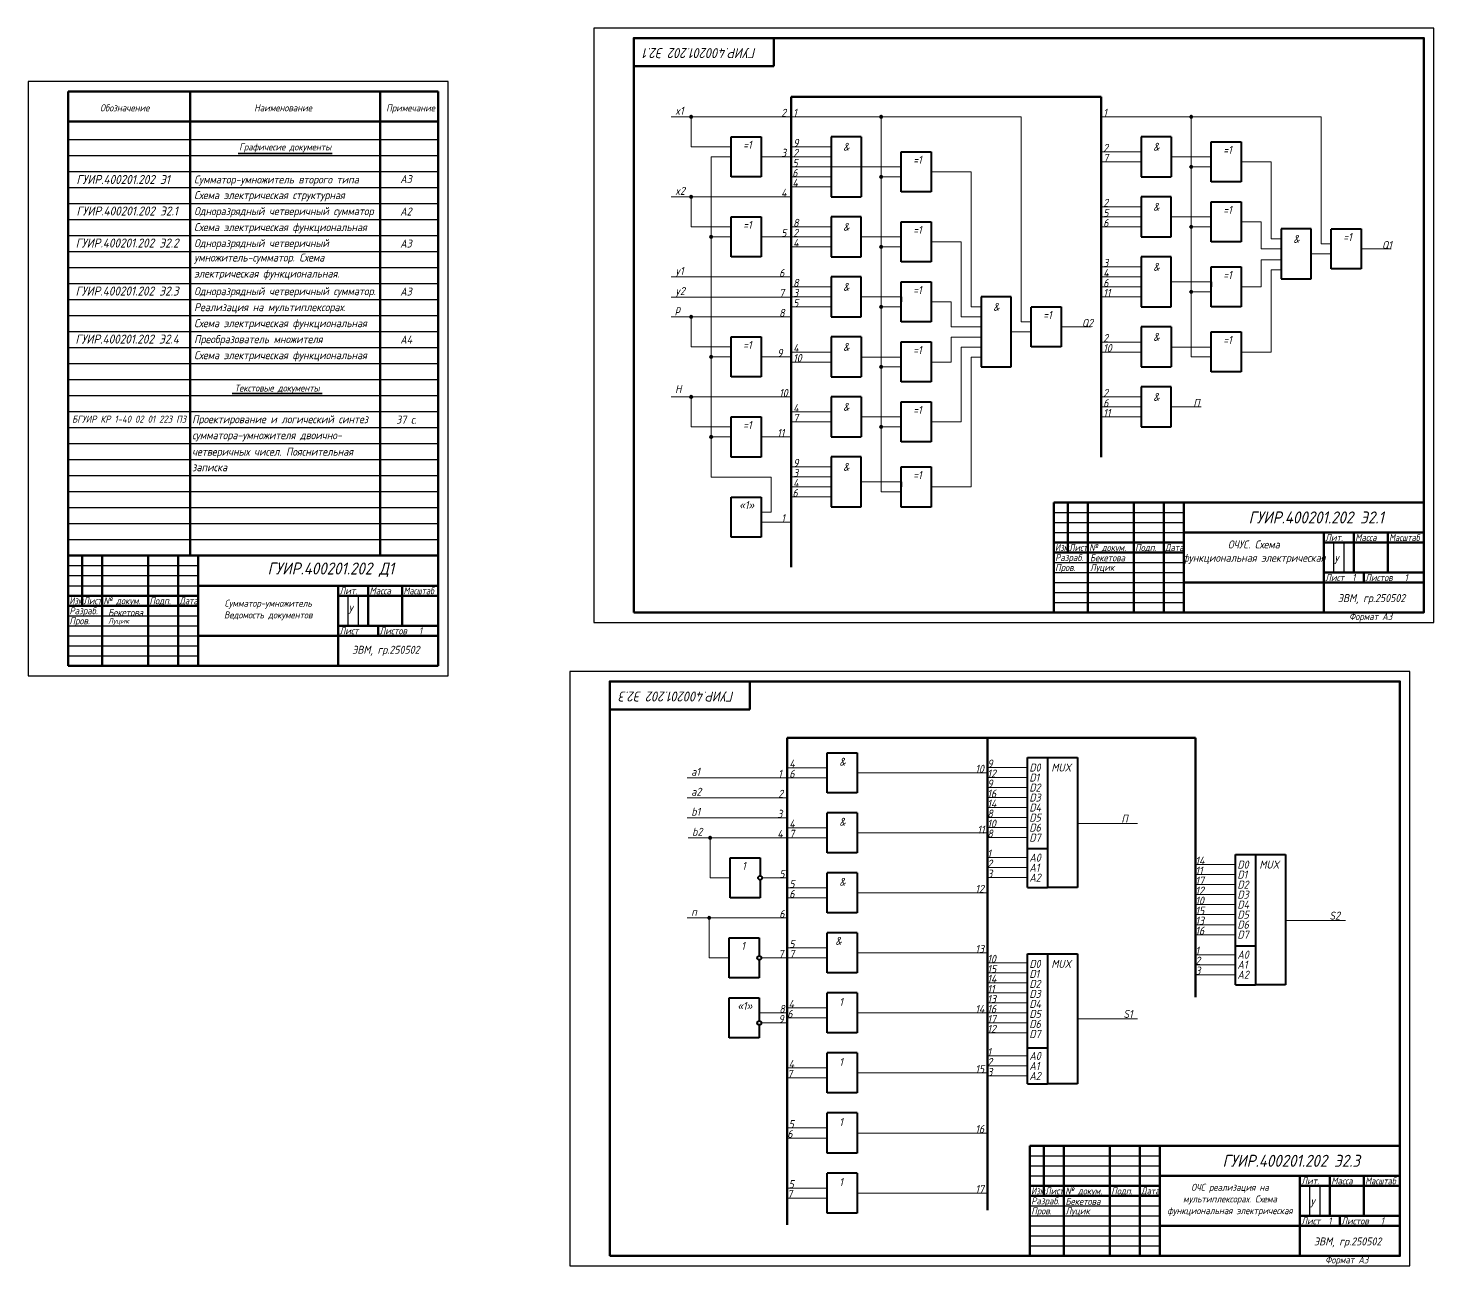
# Model space of a CAD drawing. Header units: millimetres. Extents: x 1080 to 2443, y 196 to 932.
# Drawn here: x 1080 to 1783, y 196 to 815 of the extents above; entities that cross this region are included whole.
import ezdxf

# ---------------------------------------------------------------- set-up
doc = ezdxf.new("R2010")
doc.units = ezdxf.units.MM
doc.header["$LTSCALE"] = 0.5
doc.layers.get('0').update_dxf_attribs({"lineweight": 60})
doc.layers.get('Defpoints').update_dxf_attribs({"color": 5})
doc.layers.add('4-текст', color=7, linetype='Continuous', true_color=0x00ad00)
doc.layers.add('провода', color=122, linetype='Continuous', lineweight=15)
doc.layers.add('фигуры', color=7, linetype='Continuous', lineweight=40)
doc.styles.get("Standard").update_dxf_attribs({"font": 'isocpeui.ttf', "width": 0.9})

msp = doc.modelspace()

# ---------------------------------------------------------------- linework, layer by layer
for p, q in [((1382.71, 809.64), (1382.71, 795.64)), ((1452.71, 795.64), (1452.71, 809.64)), ((1382.71, 795.64), (1452.71, 795.64)), ((1100, 783), (1285, 783)), ((1100, 783), (1100, 496.04)), ((1161, 768), (1161, 783)), ((1285, 783), (1284.96, 496.04)), ((1100, 768), (1285, 767.97)), ((1161, 768), (1161, 551.04)), ((1256.01, 767.98), (1256, 551.04)), ((1727.71, 562.64), (1727.71, 557.64)), ((1100, 496.04), (1284.96, 496.04)), ((1285, 496.04), (1100, 496.04)), ((1370.77, 488.16), (1370.77, 474.16)), ((1440.77, 474.16), (1440.77, 488.16)), ((1370.77, 474.16), (1440.77, 474.16)), ((1715.77, 241.16), (1715.77, 236.16))]:
    msp.add_line(p, q)
at = {"lineweight": 60}
for p, q in [((1256, 768), (1256, 783)), ((1777.71, 577.64), (1592.71, 577.64)), ((1592.71, 522.64), (1592.71, 577.64)), ((1599.71, 577.64), (1599.71, 552.64)), ((1609.71, 522.64), (1609.71, 577.64)), ((1632.71, 577.64), (1632.71, 522.64)), ((1647.71, 522.64), (1647.71, 577.64)), ((1657.71, 577.64), (1657.71, 522.64)), ((1657.71, 562.64), (1777.71, 562.64)), ((1727.71, 522.64), (1727.71, 562.64)), ((1742.71, 562.64), (1742.71, 542.64)), ((1759.71, 542.64), (1759.71, 562.64)), ((1592.71, 557.64), (1657.71, 557.64)), ((1727.71, 557.64), (1777.71, 557.64)), ((1592.71, 552.64), (1657.71, 552.64)), ((1727.71, 542.64), (1777.71, 542.64)), ((1747.71, 537.64), (1747.71, 542.64)), ((1657.71, 537.64), (1777.71, 537.64)), ((1765.77, 256.16), (1580.77, 256.16)), ((1580.77, 201.16), (1580.77, 256.16)), ((1587.77, 256.16), (1587.77, 231.16)), ((1597.77, 201.16), (1597.77, 256.16)), ((1620.77, 256.16), (1620.77, 201.16)), ((1635.77, 201.16), (1635.77, 256.16)), ((1645.77, 256.16), (1645.77, 201.16)), ((1645.77, 241.16), (1765.77, 241.16)), ((1715.77, 201.16), (1715.77, 241.16)), ((1730.77, 241.16), (1730.77, 221.16)), ((1747.77, 221.16), (1747.77, 241.16)), ((1580.77, 236.16), (1645.77, 236.16)), ((1715.77, 236.16), (1765.77, 236.16)), ((1580.77, 231.16), (1645.77, 231.16)), ((1715.77, 221.16), (1765.77, 221.16)), ((1735.77, 216.16), (1735.77, 221.16)), ((1645.77, 216.16), (1765.77, 216.16))]:
    msp.add_line(p, q, dxfattribs=at)
at = {"lineweight": 50}
for p, q in [((1616.43, 780.33), (1616.43, 600.33)), ((1459.5, 460.05), (1459.5, 216.69)), ((1459.5, 460.05), (1559.5, 460.05)), ((1559.5, 460.05), (1559.5, 224.05)), ((1559.5, 460.05), (1663.5, 460.05)), ((1663.5, 460.05), (1663.5, 330.49))]:
    msp.add_line(p, q, dxfattribs=at)
at = {"color": 7, "linetype": 'Continuous', "lineweight": -3}
for p, q in [((1100, 758.96), (1285, 758.96)), ((1100, 751), (1285, 751)), ((1100, 743), (1285, 743)), ((1100, 735), (1285, 735)), ((1100, 727), (1285, 727)), ((1100, 719.04), (1285, 719.04)), ((1100, 711.04), (1285, 711.04)), ((1100, 703.04), (1285, 703.04)), ((1100, 695.04), (1285, 695.04)), ((1100, 687.04), (1285, 687.04)), ((1100, 679.04), (1285, 679.04)), ((1100, 671.04), (1285, 671.04)), ((1100, 663.04), (1285, 663.04)), ((1100, 655.04), (1285, 655.04)), ((1100, 647.04), (1285, 647.04)), ((1100, 639.04), (1285, 639.04)), ((1100, 631.04), (1285, 631.04)), ((1100, 623.04), (1285, 623.04)), ((1100, 615.04), (1285, 615.04)), ((1100, 607.04), (1285, 607.04)), ((1100, 599.04), (1285, 599.04)), ((1100, 591.04), (1285, 591.04)), ((1100, 583.04), (1285, 583.04)), ((1100, 575.04), (1285, 575.04)), ((1100, 567.04), (1285, 567.04)), ((1100, 559.04), (1285, 559.04)), ((1100, 551.04), (1285, 551.04)), ((1100, 546.04), (1165, 546.04)), ((1100, 541.04), (1165, 541.04)), ((1100, 536.04), (1165, 536.04)), ((1240, 516.04), (1240, 531.04)), ((1245, 531.04), (1245, 516.04)), ((1100, 521.04), (1165, 521.04)), ((1100, 516.04), (1165, 516.04)), ((1100, 511.04), (1165, 511.04)), ((1100, 506.04), (1165, 506.04)), ((1100, 501.04), (1165, 501.04))]:
    msp.add_line(p, q, dxfattribs=at)
at = {"lineweight": 35}
for p, q in [((1185, 752), (1232, 752)), ((1182, 632), (1227, 632))]:
    msp.add_line(p, q, dxfattribs=at)
at = {"lineweight": -3}
for p, q in [((1592.71, 572.64), (1657.71, 572.64)), ((1592.71, 567.64), (1657.71, 567.64)), ((1592.71, 562.64), (1657.71, 562.64)), ((1732.71, 542.64), (1732.71, 557.64)), ((1737.71, 557.64), (1737.71, 542.64)), ((1592.71, 547.64), (1657.71, 547.64)), ((1592.71, 542.64), (1657.71, 542.64)), ((1592.71, 537.64), (1657.71, 537.64)), ((1592.71, 532.64), (1657.71, 532.64)), ((1592.71, 527.64), (1657.71, 527.64)), ((1580.77, 251.16), (1645.77, 251.16)), ((1580.77, 246.16), (1645.77, 246.16)), ((1580.77, 241.16), (1645.77, 241.16)), ((1720.77, 221.16), (1720.77, 236.16)), ((1725.77, 236.16), (1725.77, 221.16)), ((1580.77, 226.16), (1645.77, 226.16)), ((1580.77, 221.16), (1645.77, 221.16)), ((1580.77, 216.16), (1645.77, 216.16)), ((1580.77, 211.16), (1645.77, 211.16)), ((1580.77, 206.16), (1645.77, 206.16))]:
    msp.add_line(p, q, dxfattribs=at)
at = {"color": 7, "linetype": 'Continuous', "lineweight": 60}
for p, q in [((1285, 551.04), (1100, 551.04)), ((1107, 551.04), (1107, 526.04)), ((1117, 496.04), (1117, 551.04)), ((1140, 551.04), (1140, 496.04)), ((1155, 496.04), (1155, 551.04)), ((1165, 551.04), (1165, 496.04)), ((1165, 536.04), (1285, 536.04)), ((1235, 496.04), (1235, 536.04)), ((1250, 536.04), (1250, 516.04)), ((1267, 516.04), (1267, 536.04)), ((1100, 531.04), (1165, 531.04)), ((1235, 531.04), (1285, 531.04)), ((1100, 526.04), (1165, 526.04)), ((1235, 516.04), (1285, 516.04)), ((1255, 511.04), (1255, 516.04)), ((1165, 511.04), (1285, 511.04))]:
    msp.add_line(p, q, dxfattribs=at)
at = {"color": 7, "linetype": 'Continuous'}
msp.add_line((1235, 536.04), (1235, 531.04), dxfattribs=at)
at = {"lineweight": 60}
for points in [[(1382.71, 522.64), (1777.71, 522.64), (1777.71, 809.64), (1382.71, 809.64)], [(1370.77, 201.16), (1765.77, 201.16), (1765.77, 488.16), (1370.77, 488.16)]]:
    msp.add_lwpolyline(points, close=True, dxfattribs=at)
for centre in [(1411.43, 770.33), (1506.43, 770.33), (1661.43, 770.33), (1661.43, 745.28), (1506.43, 740.28), (1411.43, 730.33), (1421.43, 710.33), (1661.43, 715.33), (1506.43, 705.33), (1661.43, 682.83), (1506.43, 675.33), (1411.43, 670.33), (1421.43, 650.33), (1506.43, 645.33), (1411.43, 630.33), (1506.43, 615.38), (1421.43, 610.33), (1420.93, 410.05), (1420.5, 370.05)]:
    msp.add_circle(centre, 0.5)
at = {"layer": 'Defpoints'}
for points in [[(1362.71, 517.64), (1782.71, 517.64), (1782.71, 814.64), (1362.71, 814.64)], [(1080, 491), (1290, 491), (1290, 788), (1080, 788)], [(1350.77, 196.16), (1770.77, 196.16), (1770.77, 493.16), (1350.77, 493.16)]]:
    msp.add_lwpolyline(points, close=True, dxfattribs=at)
at = {"layer": 'провода', "lineweight": 15}
for p, q in [((1461.43, 770.33), (1401.43, 770.33)), ((1411.43, 770.33), (1411.43, 755.33)), ((1411.43, 755.33), (1431.43, 755.33)), ((1446.43, 750.33), (1461.43, 750.33)), ((1686.43, 747.78), (1701.43, 747.78)), ((1531.43, 742.78), (1551.43, 742.78)), ((1461.43, 730.33), (1401.43, 730.33)), ((1411.43, 730.33), (1411.43, 715.33)), ((1686.43, 717.78), (1696.43, 717.78)), ((1411.43, 715.33), (1431.43, 715.33)), ((1446.43, 710.33), (1461.43, 710.33)), ((1531.43, 707.78), (1546.43, 707.78)), ((1461.43, 690.33), (1401.43, 690.33)), ((1686.43, 685.33), (1696.43, 685.33)), ((1461.43, 680.28), (1401.43, 680.28)), ((1531.43, 677.83), (1541.43, 677.83)), ((1461.43, 670.33), (1401.43, 670.33)), ((1411.43, 670.33), (1411.43, 655.33)), ((1411.43, 655.33), (1431.43, 655.33)), ((1446.43, 650.33), (1461.43, 650.33)), ((1531.43, 647.78), (1541.39, 647.78)), ((1686.43, 652.78), (1701.39, 652.78)), ((1461.43, 630.33), (1401.43, 630.33)), ((1411.43, 630.33), (1411.43, 615.33)), ((1411.43, 615.33), (1431.43, 615.33)), ((1531.43, 617.83), (1546.39, 617.83)), ((1446.43, 610.33), (1461.43, 610.33)), ((1531.43, 585.38), (1551.43, 585.38)), ((1446.43, 567.78), (1461.43, 567.78)), ((1459.5, 440.05), (1409.5, 440.05)), ((1459.5, 430.05), (1409.5, 430.05)), ((1459.5, 420.05), (1409.5, 420.05)), ((1459.5, 410.05), (1409.93, 410.05)), ((1420.93, 410.05), (1420.93, 390.05)), ((1420.93, 390.05), (1430.93, 390.05)), ((1446.93, 390.05), (1459.5, 390.05)), ((1459.5, 370.05), (1409.5, 370.05)), ((1420.5, 370.05), (1420.5, 350.05)), ((1420.5, 350.05), (1430.5, 350.05)), ((1446.5, 350.05), (1459.06, 350.05)), ((1446.5, 317.55), (1459.5, 317.55))]:
    msp.add_line(p, q, dxfattribs=at)
at = {"layer": 'провода'}
for p, q in [((1461.43, 770.33), (1521.43, 770.33)), ((1506.43, 770.33), (1576.43, 770.33)), ((1506.43, 770.33), (1506.43, 582.88)), ((1576.43, 667.83), (1576.43, 770.33)), ((1616.43, 770.33), (1661.43, 770.33)), ((1661.43, 770.33), (1726.43, 770.33)), ((1661.43, 770.33), (1661.43, 650.33)), ((1726.43, 706.78), (1726.43, 770.33)), ((1461.43, 755.28), (1481.43, 755.28)), ((1616.43, 752.78), (1636.43, 752.78)), ((1421.43, 590.33), (1421.43, 750.33)), ((1421.43, 750.33), (1431.43, 750.33)), ((1461.43, 750.28), (1481.43, 750.28)), ((1481.43, 745.28), (1461.43, 745.28)), ((1481.43, 745.28), (1496.43, 745.28)), ((1496.43, 745.28), (1516.43, 745.28)), ((1616.43, 747.78), (1636.43, 747.78)), ((1651.43, 750.28), (1671.43, 750.28)), ((1671.43, 745.28), (1661.43, 745.28)), ((1701.43, 747.78), (1701.43, 709.28)), ((1481.43, 740.28), (1461.43, 740.28)), ((1516.43, 740.28), (1506.43, 740.28)), ((1551.43, 742.78), (1551.43, 675.33)), ((1481.43, 735.28), (1461.43, 735.28)), ((1616.43, 725.33), (1636.43, 725.33)), ((1616.43, 720.33), (1636.43, 720.33)), ((1651.43, 720.28), (1671.43, 720.28)), ((1696.43, 717.78), (1696.43, 704.28)), ((1421.43, 710.33), (1431.43, 710.33)), ((1461.43, 715.33), (1481.43, 715.33)), ((1461.43, 710.33), (1481.43, 710.33)), ((1496.43, 710.28), (1516.43, 710.28)), ((1616.43, 715.33), (1636.43, 715.33)), ((1671.43, 715.33), (1661.43, 715.33)), ((1461.43, 705.33), (1481.43, 705.33)), ((1516.43, 705.33), (1506.43, 705.33)), ((1546.43, 707.78), (1546.43, 670.33)), ((1696.43, 704.28), (1706.43, 704.28)), ((1701.43, 709.28), (1706.43, 709.28)), ((1731.43, 706.78), (1726.43, 706.78)), ((1746.43, 704.28), (1761.43, 704.28)), ((1696.43, 698.83), (1706.43, 698.83)), ((1696.43, 698.83), (1696.43, 685.33)), ((1731.43, 701.78), (1721.43, 701.78)), ((1616.43, 695.33), (1636.43, 695.33)), ((1616.43, 690.33), (1636.43, 690.33)), ((1701.39, 652.78), (1701.39, 693.83)), ((1701.39, 693.83), (1706.39, 693.83)), ((1461.43, 685.33), (1481.43, 685.33)), ((1616.43, 685.33), (1636.43, 685.33)), ((1651.43, 687.83), (1671.43, 687.83)), ((1671.43, 682.83), (1661.43, 682.83)), ((1461.43, 680.33), (1481.43, 680.33)), ((1461.43, 675.33), (1481.43, 675.33)), ((1496.43, 680.33), (1516.43, 680.33)), ((1516.43, 675.33), (1506.43, 675.33)), ((1541.43, 677.83), (1541.43, 665.33)), ((1551.43, 675.33), (1556.43, 675.33)), ((1616.43, 680.33), (1636.43, 680.33)), ((1546.43, 670.33), (1556.43, 670.33)), ((1581.43, 667.83), (1576.43, 667.83)), ((1541.43, 665.33), (1556.43, 665.33)), ((1581.43, 662.83), (1571.43, 662.83)), ((1596.43, 665.33), (1611.43, 665.33)), ((1541.39, 660.28), (1541.39, 647.78)), ((1541.39, 660.28), (1556.39, 660.28)), ((1546.39, 617.83), (1546.39, 655.28)), ((1546.39, 655.28), (1556.39, 655.28)), ((1616.43, 657.78), (1636.43, 657.78)), ((1651.43, 655.28), (1671.43, 655.28)), ((1421.43, 650.33), (1431.43, 650.33)), ((1461.43, 652.78), (1481.43, 652.78)), ((1461.43, 647.78), (1481.43, 647.78)), ((1496.43, 650.28), (1516.43, 650.28)), ((1551.43, 650.28), (1551.43, 585.38)), ((1551.43, 650.28), (1556.43, 650.28)), ((1616.43, 652.78), (1636.43, 652.78)), ((1671.43, 650.33), (1661.43, 650.33)), ((1516.43, 645.33), (1506.43, 645.33)), ((1616.43, 630.33), (1636.43, 630.33)), ((1461.43, 622.83), (1481.43, 622.83)), ((1496.43, 620.33), (1516.43, 620.33)), ((1616.43, 625.33), (1636.43, 625.33)), ((1616.43, 620.33), (1636.43, 620.33)), ((1651.43, 625.33), (1666.43, 625.33)), ((1461.43, 617.83), (1481.43, 617.83)), ((1516.43, 615.38), (1506.43, 615.38)), ((1421.43, 610.33), (1431.43, 610.33)), ((1451.43, 590.33), (1421.43, 590.33)), ((1451.43, 572.78), (1451.43, 590.33)), ((1461.43, 595.38), (1481.43, 595.38)), ((1461.43, 590.38), (1481.43, 590.38)), ((1461.43, 585.38), (1481.43, 585.38)), ((1496.43, 587.88), (1516.43, 587.88)), ((1481.43, 580.38), (1461.43, 580.38)), ((1516.43, 582.88), (1506.43, 582.88)), ((1446.43, 572.78), (1451.43, 572.78)), ((1459.5, 445.05), (1479.5, 445.05)), ((1579.5, 445.15), (1559.5, 445.15)), ((1459.5, 440.05), (1479.5, 440.05)), ((1494.5, 442.55), (1559.5, 442.55)), ((1579.5, 440.15), (1559.5, 440.15)), ((1579.5, 435.15), (1559.5, 435.15)), ((1579.5, 430.15), (1559.5, 430.15)), ((1579.5, 425.15), (1559.5, 425.15)), ((1459.5, 415.05), (1479.5, 415.05)), ((1579.5, 420.15), (1559.5, 420.15)), ((1579.5, 415.15), (1559.5, 415.15)), ((1604.5, 417.15), (1634.5, 417.15)), ((1459.5, 410.05), (1479.5, 410.05)), ((1494.5, 412.55), (1559.5, 412.55)), ((1559.5, 410.15), (1579.5, 410.15)), ((1579.5, 400.15), (1559.5, 400.15)), ((1579.5, 395.15), (1559.5, 395.15)), ((1683.5, 396.65), (1663.5, 396.65)), ((1579.5, 390.15), (1559.5, 390.15)), ((1683.5, 391.65), (1663.5, 391.65)), ((1683.5, 386.65), (1663.5, 386.65)), ((1459.5, 385.05), (1479.5, 385.05)), ((1459.5, 380.05), (1479.5, 380.05)), ((1494.5, 382.55), (1559.5, 382.55)), ((1683.5, 381.65), (1663.5, 381.65)), ((1683.5, 376.65), (1663.5, 376.65)), ((1683.5, 371.65), (1663.5, 371.65)), ((1683.5, 366.65), (1663.5, 366.65)), ((1708.5, 368.65), (1738.5, 368.65)), ((1663.5, 361.65), (1683.5, 361.65)), ((1459.5, 355.05), (1479.5, 355.05)), ((1494.5, 352.55), (1559.5, 352.55)), ((1683.5, 351.65), (1663.5, 351.65)), ((1459.5, 350.05), (1479.5, 350.05)), ((1579.5, 347.55), (1559.5, 347.55)), ((1683.5, 346.65), (1663.5, 346.65)), ((1579.5, 342.55), (1559.5, 342.55)), ((1579.5, 337.55), (1559.5, 337.55)), ((1683.5, 341.65), (1663.5, 341.65)), ((1579.5, 332.55), (1559.5, 332.55)), ((1459.5, 325.05), (1479.5, 325.05)), ((1579.5, 327.55), (1559.5, 327.55)), ((1445.5, 322.55), (1459.5, 322.55)), ((1459.5, 320.05), (1479.5, 320.05)), ((1494.5, 322.55), (1559.5, 322.55)), ((1579.5, 322.55), (1559.5, 322.55)), ((1579.5, 317.55), (1559.5, 317.55)), ((1604.5, 319.55), (1634.5, 319.55)), ((1559.5, 312.55), (1579.5, 312.55)), ((1579.5, 301.05), (1559.5, 301.05)), ((1579.5, 296.05), (1559.5, 296.05)), ((1459.5, 295.05), (1479.5, 295.05)), ((1459.5, 290.05), (1479.5, 290.05)), ((1494.5, 292.55), (1559.5, 292.55)), ((1579.5, 291.05), (1559.5, 291.05)), ((1459.5, 265.05), (1479.5, 265.05)), ((1459.5, 260.05), (1479.5, 260.05)), ((1494.5, 262.55), (1559.5, 262.55)), ((1459.5, 235.05), (1479.5, 235.05)), ((1494.5, 232.55), (1559.5, 232.55)), ((1459.5, 230.05), (1479.5, 230.05))]:
    msp.add_line(p, q, dxfattribs=at)
at = {"layer": 'фигуры', "lineweight": 50}
for q in [(1461.43, 545.33), (1616.43, 780.33)]:
    msp.add_line((1461.43, 780.33), q, dxfattribs=at)
at = {"layer": 'фигуры', "lineweight": 40}
for p, q in [((1431.43, 760.33), (1446.43, 760.33)), ((1431.43, 740.33), (1431.43, 760.33)), ((1446.43, 760.33), (1446.43, 749.33)), ((1516.43, 752.83), (1531.43, 752.83)), ((1516.43, 732.83), (1516.43, 752.78)), ((1531.43, 752.83), (1531.43, 741.83)), ((1671.43, 757.83), (1686.43, 757.83)), ((1671.43, 737.83), (1671.43, 757.78)), ((1686.43, 757.83), (1686.43, 746.83)), ((1446.43, 749.33), (1446.43, 740.33)), ((1686.43, 746.83), (1686.43, 737.83)), ((1446.43, 740.33), (1431.43, 740.33)), ((1531.43, 741.83), (1531.43, 732.83)), ((1531.43, 732.83), (1516.43, 732.83)), ((1686.43, 737.83), (1671.43, 737.83)), ((1671.43, 727.83), (1686.43, 727.83)), ((1671.43, 707.83), (1671.43, 727.78)), ((1686.43, 727.83), (1686.43, 716.83)), ((1431.43, 720.33), (1446.43, 720.33)), ((1431.43, 700.33), (1431.43, 720.33)), ((1446.43, 720.33), (1446.43, 709.33)), ((1516.43, 717.83), (1531.43, 717.83)), ((1516.43, 697.83), (1516.43, 717.78)), ((1531.43, 717.83), (1531.43, 706.83)), ((1686.43, 716.83), (1686.43, 707.83)), ((1731.43, 714.28), (1746.43, 714.28)), ((1731.43, 694.28), (1731.43, 714.23)), ((1746.43, 714.28), (1746.43, 703.28)), ((1446.43, 709.33), (1446.43, 700.33)), ((1531.43, 706.83), (1531.43, 697.83)), ((1686.43, 707.83), (1671.43, 707.83)), ((1746.43, 703.28), (1746.43, 694.28)), ((1446.43, 700.33), (1431.43, 700.33)), ((1531.43, 697.83), (1516.43, 697.83)), ((1671.43, 695.3), (1686.43, 695.3)), ((1671.43, 675.3), (1671.43, 695.3)), ((1686.43, 695.3), (1686.43, 684.3)), ((1746.43, 694.28), (1731.43, 694.28)), ((1516.43, 687.8), (1531.43, 687.8)), ((1516.43, 667.8), (1516.43, 687.8)), ((1531.43, 687.8), (1531.43, 676.8)), ((1686.43, 684.3), (1686.43, 675.3)), ((1531.43, 676.8), (1531.43, 667.8)), ((1581.43, 675.33), (1596.43, 675.33)), ((1581.43, 655.33), (1581.43, 675.28)), ((1596.43, 675.33), (1596.43, 664.33)), ((1686.43, 675.3), (1671.43, 675.3)), ((1531.43, 667.8), (1516.43, 667.8)), ((1596.43, 664.33), (1596.43, 655.33)), ((1671.43, 662.83), (1686.43, 662.83)), ((1671.43, 642.83), (1671.43, 662.83)), ((1686.43, 662.83), (1686.43, 651.83)), ((1431.43, 660.33), (1446.43, 660.33)), ((1431.43, 640.33), (1431.43, 660.33)), ((1446.43, 660.33), (1446.43, 649.33)), ((1516.43, 657.83), (1531.43, 657.83)), ((1516.43, 637.83), (1516.43, 657.83)), ((1531.43, 657.83), (1531.43, 646.83)), ((1596.43, 655.33), (1581.43, 655.33)), ((1446.43, 649.33), (1446.43, 640.33)), ((1531.43, 646.83), (1531.43, 637.83)), ((1686.43, 651.83), (1686.43, 642.83)), ((1446.43, 640.33), (1431.43, 640.33)), ((1686.43, 642.83), (1671.43, 642.83)), ((1531.43, 637.83), (1516.43, 637.83)), ((1516.43, 627.88), (1531.43, 627.88)), ((1516.43, 607.88), (1516.43, 627.88)), ((1531.43, 627.88), (1531.43, 616.88)), ((1431.43, 620.33), (1446.43, 620.33)), ((1431.43, 600.33), (1431.43, 620.33)), ((1446.43, 620.33), (1446.43, 609.33)), ((1531.43, 616.88), (1531.43, 607.88)), ((1446.43, 609.33), (1446.43, 600.33)), ((1531.43, 607.88), (1516.43, 607.88)), ((1446.43, 600.33), (1431.43, 600.33)), ((1516.43, 595.35), (1531.43, 595.35)), ((1516.43, 575.35), (1516.43, 595.35)), ((1531.43, 595.35), (1531.43, 584.35)), ((1531.43, 584.35), (1531.43, 575.35)), ((1431.43, 580.28), (1446.43, 580.28)), ((1431.43, 560.28), (1431.43, 580.28)), ((1446.43, 580.28), (1446.43, 569.28)), ((1446.43, 569.28), (1446.43, 560.28)), ((1531.43, 575.35), (1516.43, 575.35)), ((1446.43, 560.28), (1431.43, 560.28)), ((1479.5, 452.55), (1494.5, 452.55)), ((1479.5, 432.55), (1479.5, 452.55)), ((1494.5, 452.55), (1494.5, 432.55)), ((1494.5, 432.55), (1479.5, 432.55)), ((1479.5, 402.55), (1479.5, 422.55)), ((1494.5, 422.55), (1479.5, 422.55)), ((1494.5, 422.55), (1494.5, 402.55)), ((1494.5, 402.55), (1479.5, 402.55)), ((1430.93, 400.05), (1445.93, 400.05)), ((1430.93, 380.05), (1430.93, 400.05)), ((1445.93, 400.05), (1445.93, 391.05)), ((1445.93, 389.05), (1445.93, 380.05)), ((1479.5, 372.55), (1479.5, 392.55)), ((1494.5, 392.55), (1479.5, 392.55)), ((1494.5, 392.55), (1494.5, 372.55)), ((1445.93, 380.05), (1430.93, 380.05)), ((1494.5, 372.55), (1479.5, 372.55)), ((1430.5, 360.05), (1445.5, 360.05)), ((1430.5, 340.05), (1430.5, 360.05)), ((1445.5, 360.05), (1445.5, 351.05)), ((1479.5, 342.55), (1479.5, 362.55)), ((1494.5, 362.55), (1479.5, 362.55)), ((1494.5, 362.55), (1494.5, 342.55)), ((1445.5, 349.05), (1445.5, 340.05)), ((1445.5, 340.05), (1430.5, 340.05)), ((1494.5, 342.55), (1479.5, 342.55)), ((1479.5, 312.55), (1479.5, 332.55)), ((1494.5, 332.55), (1479.5, 332.55)), ((1494.5, 332.55), (1494.5, 312.55)), ((1430.5, 330.05), (1445.5, 330.05)), ((1430.5, 310.05), (1430.5, 330.05)), ((1445.5, 330.05), (1445.5, 318.55)), ((1445.5, 316.55), (1445.5, 310.05)), ((1445.5, 310.05), (1430.5, 310.05)), ((1494.5, 312.55), (1479.5, 312.55)), ((1479.5, 282.55), (1479.5, 302.55)), ((1494.5, 302.55), (1479.5, 302.55)), ((1494.5, 302.55), (1494.5, 282.55)), ((1494.5, 282.55), (1479.5, 282.55)), ((1479.5, 252.55), (1479.5, 272.55)), ((1494.5, 272.55), (1479.5, 272.55)), ((1494.5, 272.55), (1494.5, 252.55)), ((1494.5, 252.55), (1479.5, 252.55)), ((1479.5, 222.55), (1479.5, 242.55)), ((1494.5, 242.55), (1479.5, 242.55)), ((1494.5, 242.55), (1494.5, 222.55)), ((1494.5, 222.55), (1479.5, 222.55))]:
    msp.add_line(p, q, dxfattribs=at)
at = {"layer": 'фигуры'}
for p, q in [((1496.43, 760.33), (1481.43, 760.33)), ((1481.43, 760.33), (1481.43, 730.33)), ((1496.43, 760.33), (1496.43, 730.33)), ((1651.43, 760.33), (1636.43, 760.33)), ((1636.43, 760.33), (1636.43, 740.33)), ((1651.43, 760.33), (1651.43, 740.33)), ((1636.43, 740.33), (1651.43, 740.33)), ((1481.43, 730.33), (1496.43, 730.33)), ((1636.43, 730.33), (1636.43, 710.28)), ((1651.43, 730.33), (1636.43, 730.33)), ((1651.43, 710.28), (1651.43, 730.33)), ((1481.43, 720.33), (1481.43, 700.28)), ((1496.43, 720.33), (1481.43, 720.33)), ((1496.43, 700.28), (1496.43, 720.33)), ((1636.43, 710.28), (1651.43, 710.28)), ((1706.43, 714.28), (1706.43, 689.28)), ((1721.43, 714.28), (1706.43, 714.28)), ((1721.43, 689.28), (1721.43, 714.28)), ((1481.43, 700.28), (1496.43, 700.28)), ((1636.43, 700.33), (1636.43, 675.33)), ((1651.43, 700.33), (1636.43, 700.33)), ((1651.43, 675.33), (1651.43, 700.33)), ((1481.43, 690.33), (1481.43, 670.33)), ((1496.43, 690.33), (1481.43, 690.33)), ((1496.43, 670.33), (1496.43, 690.33)), ((1706.43, 689.28), (1721.43, 689.28)), ((1671.43, 687.83), (1671.43, 685.33)), ((1516.43, 680.33), (1516.43, 677.83)), ((1556.43, 680.33), (1556.43, 645.33)), ((1571.43, 680.33), (1556.43, 680.33)), ((1571.43, 645.33), (1571.43, 680.33)), ((1636.43, 675.33), (1651.43, 675.33)), ((1481.43, 670.33), (1496.43, 670.33)), ((1651.43, 665.33), (1636.43, 665.33)), ((1636.43, 665.33), (1636.43, 645.33)), ((1651.43, 665.33), (1651.43, 645.33)), ((1496.43, 660.33), (1481.43, 660.33)), ((1481.43, 660.33), (1481.43, 640.33)), ((1496.43, 660.33), (1496.43, 640.33)), ((1481.43, 640.33), (1496.43, 640.33)), ((1556.43, 645.33), (1571.43, 645.33)), ((1636.43, 645.33), (1651.43, 645.33)), ((1636.43, 635.33), (1636.43, 615.33)), ((1651.43, 635.33), (1636.43, 635.33)), ((1651.43, 615.33), (1651.43, 635.33)), ((1496.43, 630.38), (1481.43, 630.38)), ((1481.43, 630.38), (1481.43, 610.38)), ((1496.43, 630.38), (1496.43, 610.38)), ((1636.43, 615.33), (1651.43, 615.33)), ((1481.43, 610.38), (1496.43, 610.38)), ((1481.43, 600.38), (1481.43, 575.38)), ((1496.43, 600.38), (1481.43, 600.38)), ((1496.43, 575.38), (1496.43, 600.38)), ((1516.43, 587.88), (1516.43, 585.38)), ((1481.43, 575.38), (1496.43, 575.38)), ((1579.5, 385.15), (1579.5, 450.15)), ((1579.5, 450.15), (1589.5, 450.15)), ((1589.5, 450.15), (1604.5, 450.15)), ((1589.5, 450.15), (1589.5, 385.15)), ((1604.5, 450.15), (1604.5, 385.15)), ((1579.5, 404.65), (1589.5, 404.65)), ((1683.5, 336.65), (1683.5, 401.65)), ((1683.5, 401.65), (1693.5, 401.65)), ((1693.5, 401.65), (1708.5, 401.65)), ((1693.5, 401.65), (1693.5, 336.65)), ((1708.5, 401.65), (1708.5, 336.65)), ((1579.5, 385.15), (1589.5, 385.15)), ((1604.5, 385.15), (1589.5, 385.15)), ((1579.5, 287.05), (1579.5, 352.05)), ((1579.5, 352.05), (1589.5, 352.05)), ((1589.5, 352.05), (1604.5, 352.05)), ((1589.5, 352.05), (1589.5, 287.05)), ((1604.5, 352.05), (1604.5, 287.05)), ((1683.5, 356.15), (1693.5, 356.15)), ((1683.5, 336.65), (1693.5, 336.65)), ((1708.5, 336.65), (1693.5, 336.65)), ((1579.5, 305.05), (1589.5, 305.05)), ((1579.5, 287.05), (1589.5, 287.05)), ((1604.5, 287.05), (1589.5, 287.05))]:
    msp.add_line(p, q, dxfattribs=at)
at = {"layer": 'фигуры', "lineweight": 40}
for centre in [(1445.93, 390.05), (1445.5, 350.05), (1445.5, 317.55)]:
    msp.add_circle(centre, 1, dxfattribs=at)

# ---------------------------------------------------------------- texts
at = {"color": 7, "linetype": 'Continuous', "width": 0.9}
for s, p in [('Обозначение', (1116, 773.05)), ('Наименование', (1193, 773.05)), ('Примечание', (1259, 773))]:
    msp.add_text(s, height=3.5, dxfattribs=at).set_placement(p)
at = {"color": 7, "linetype": 'Continuous', "lineweight": -3}
for s, width, p in [('Лит.', 0.9, (1235.67, 531.74)), ('Масса', 0.9, (1250.67, 531.74)), ('Масштаб', 0.8, (1267.67, 531.74)), ('Изм.', 0.7, (1100.67, 526.74)), ('Лист', 0.75, (1107.67, 526.74)), ('№ докум.', 0.9, (1117.67, 526.74)), ('Подп.', 0.9, (1140.67, 526.74)), ('Дата', 0.75, (1155.67, 526.74)), ('Разраб.', 0.9, (1100.67, 521.74)), ('Пров.', 0.9, (1100.67, 516.74)), ('Лист', 0.9, (1235.67, 511.74)), ('Листов   1', 0.9, (1255.67, 511.74))]:
    msp.add_text(s, height=3.5, dxfattribs=dict(at, width=width)).set_placement(p)
at = {"lineweight": -3, "width": 0.9}
for p in [(1740.31, 518.88), (1728.38, 197.4)]:
    msp.add_text('Формат А3', height=3.5, dxfattribs=at).set_placement(p)
at = {"attachment_point": 1}
for s, width, heights, insert, char_height in [('\\pxqc;Графичесие документы', 95.0049, [0], (1161, 757), 3.5), ('\\pxqc;Текстовые документы', 95.0049, [0], (1157, 636.55), 3.5), ('\\pxqc;ОЧУС. Схема\\Pфункциональная электрическая', 70.0392, [37.17], (1657.71, 558.64), 4), ('\\pxqc;Сумматор-умножитель\\PВедомость документов', 70.0392, [37.17], (1165, 529), 3.5), ('\\pxqc;ОЧС реализация на мультиплексорах. Схема функциональная электрическая', 70.0392, [37.17], (1645.77, 237.16), 3.5)]:
    msp.add_mtext_dynamic_manual_height_columns(s, width=width, gutter_width=20, heights=heights, dxfattribs=dict(at, insert=insert, char_height=char_height))
at = {"layer": '4-текст', "lineweight": -3}
for s, width, p in [('Изм.', 0.7, (1593.38, 553.34)), ('Лист', 0.75, (1600.38, 553.34)), ('№ докум.', 0.9, (1610.38, 553.34)), ('Подп.', 0.9, (1633.38, 553.34)), ('Дата', 0.75, (1648.38, 553.34)), ('Лит.', 0.9, (1728.38, 558.34)), ('Масса', 0.9, (1743.38, 558.34)), ('Масштаб', 0.8, (1760.38, 558.34)), ('Разраб.', 0.9, (1593.38, 548.34)), ('Пров.', 0.9, (1593.38, 543.34)), ('Лист  1', 0.9, (1728.38, 538.34)), ('Листов   1', 0.9, (1748.38, 538.34)), ('Лит.', 0.9, (1716.44, 236.86)), ('Масса', 0.9, (1731.44, 236.86)), ('Масштаб', 0.8, (1748.44, 236.86)), ('Изм.', 0.7, (1581.44, 231.86)), ('Лист', 0.75, (1588.44, 231.86)), ('№ докум.', 0.9, (1598.44, 231.86)), ('Подп.', 0.9, (1621.44, 231.86)), ('Дата', 0.75, (1636.44, 231.86)), ('Разраб.', 0.9, (1581.44, 226.86)), ('Пров.', 0.9, (1581.44, 221.86)), ('Лист  1', 0.9, (1716.44, 216.86)), ('Листов   1', 0.9, (1736.44, 216.86))]:
    msp.add_text(s, height=3.5, dxfattribs=dict(at, width=width)).set_placement(p)
at = {"layer": 'провода', "width": 0.9}
for p in [(1732.71, 546.84), (1240, 522), (1720.77, 225.36)]:
    msp.add_text('У', height=4, dxfattribs=at).set_placement(p)
at = {"layer": 'провода', "char_height": 5, "attachment_point": 6, "rotation": 180}
for s, insert in [('ГУИР.400201.202 Э2.1', (1387.71, 802.14)), ('ГУИР.400201.202 Э2.3', (1375.77, 480.66))]:
    msp.add_mtext_dynamic_manual_height_columns(s, width=70, gutter_width=20, heights=[0], dxfattribs=dict(at, insert=insert))
at = {"layer": 'провода'}
for s, width, heights, insert, char_height, attachment_point in [('\\pxqc;ГУИР.400201.202 Э1', 111, [14.67], (1183, 739), 4.5, 6), ('Сумматор-умножитель второго типа', 95.0045, [0], (1163, 741), 4, 1), ('А3', 95.0045, [0], (1266, 741.2), 4, 1), ('Схема электрическая структурная', 95.0045, [0], (1163, 733.2), 4, 1), ('\\pxqc;ГУИР.400201.202 Э2.1', 111, [14.67], (1185, 723.25), 4.5, 6), ('Одноразрядный четверичный сумматор', 95.0045, [0], (1163, 725.2), 4, 1), ('А2', 95.0045, [0], (1266, 725), 4, 1), ('Схема электрическая функциональная', 95.0045, [0], (1163, 717.2), 4, 1), ('\\pxqc;ГУИР.400201.202 Э2.2', 111, [14.67], (1185, 707.25), 4.5, 6), ('Одноразрядный четверичный ', 95.0045, [21.4], (1163, 709.2), 4, 1), ('А3', 95.0045, [0], (1266, 709), 4, 1), ('умножитель-сумматор. Схема', 95, [0], (1163, 702), 4, 1), ('электрическая функциональная.', 95, [0], (1163, 694), 4, 1), ('\\pxqc;ГУИР.400201.202 Э2.3', 111, [14.67], (1185, 683.25), 4.5, 6), ('Одноразрядный четверичный сумматор.', 95.0045, [0], (1163, 685.2), 4, 1), ('А3', 95.0045, [0], (1266, 685), 4, 1), ('Реализация на мультиплексорах.', 95.0045, [0], (1163, 677.2), 4, 1), ('Схема электрическая функциональная', 95.0045, [0], (1163, 669.2), 4, 1), ('\\pxqc;ГУИР.400201.202 Э2.4', 111, [14.67], (1185, 659.25), 4.5, 6), ('Преобразователь множителя', 95.0045, [0], (1163, 661.2), 4, 1), ('А4', 95.0045, [0], (1266, 661), 4, 1), ('Схема электрическая функциональная', 95.0045, [0], (1163, 653.2), 4, 1), ('\\pxqc;БГУИР КР 1-40 02 01 223 ПЗ', 111, [14.67], (1186, 619.25), 3.5, 6), ('Проектирование и логический синтез', 95.0045, [0], (1162, 621.2), 4, 1), ('37 с.', 95.0045, [0], (1264, 621), 4, 1), ('сумматора-умножителя двоично-', 95.0045, [0], (1162, 613.2), 4, 1), ('четверичных чисел. Пояснительная ', 95.0045, [0], (1162, 605), 4, 1), ('записка', 95.0045, [0], (1162, 597.2), 4, 1), ('ГУИР.400201.202 Э2.1', 81.1655, [16.74], (1757.71, 570.14), 6, 6), ('Бекетова', 23, [0], (1610.82, 551.7), 3.5, 1), ('ГУИР.400201.202 Д1', 78, [0], (1263, 544), 6, 6), ('Луцик', 23, [0], (1610.82, 546.95), 3.5, 1), ('ЭВМ, гр.250502', 50, [0], (1734.71, 531.84), 4, 1), ('Бекетова', 23, [0], (1120, 524.4), 3.5, 1), ('Луцик', 23, [0], (1120, 519.65), 2.5, 1), ('ЭВМ, гр.250502', 50, [0], (1242, 506), 4, 1), ('ГУИР.400201.202 Э2.3', 81.1655, [16.74], (1745.77, 248.66), 6, 6), ('Луцик', 23, [0], (1598.55, 225.39), 3.5, 1), ('Бекетова', 23, [0], (1598.55, 230.14), 3.5, 1), ('ЭВМ, гр.250502', 50, [0], (1722.77, 210.36), 4, 1)]:
    msp.add_mtext_dynamic_manual_height_columns(s, width=width, gutter_width=20, heights=heights, dxfattribs=dict(at, insert=insert, char_height=char_height, attachment_point=attachment_point))
at = {"layer": 'фигуры', "width": 0.9}
for s, p in [('x1', (1403.43, 771.33)), ('2', (1456.43, 770.33)), ('1', (1462.43, 770.33)), ('1', (1617.43, 770.33)), ('9', (1462.43, 755.28)), ('=1', (1437.43, 754.33)), ('3', (1456.43, 750.33)), ('2', (1462.43, 750.28)), ('&', (1487.43, 753.33)), ('2', (1617.43, 752.78)), ('&', (1642.43, 753.33)), ('=1', (1677.43, 751.83)), ('5', (1462.11, 745.28)), ('=1', (1522.43, 746.83)), ('7', (1617.43, 747.78)), ('6', (1461.99, 740.33)), ('4', (1462.05, 735.33)), ('x2', (1403.43, 731.33)), ('4', (1456.43, 730.33)), ('2', (1617.43, 725.33)), ('5', (1617.43, 720.33)), ('&', (1642.43, 723.33)), ('=1', (1677.43, 721.83)), ('=1', (1437.43, 714.33)), ('8', (1462.43, 715.33)), ('&', (1487.43, 713.33)), ('6', (1617.43, 715.33)), ('5', (1456.43, 710.33)), ('2', (1462.43, 710.33)), ('=1', (1522.43, 711.83)), ('&', (1712.43, 707.28)), ('=1', (1737.43, 708.28)), ('4', (1462.43, 705.33)), ('Q1', (1756.78, 704.28)), ('3', (1617.43, 695.33)), ('&', (1642.43, 693.33)), ('y1', (1403.43, 691.33)), ('6', (1455.43, 690.33)), ('8', (1462.43, 685.33)), ('4', (1617.43, 690.33)), ('6', (1617.43, 685.33)), ('=1', (1677.43, 689.3)), ('y2', (1403.43, 681.28)), ('7', (1455.43, 680.28)), ('3', (1462.43, 680.33)), ('&', (1487.43, 683.33)), ('=1', (1522.43, 681.8)), ('11', (1617.43, 680.33)), ('p', (1403.43, 672.33)), ('5', (1462.43, 675.33)), ('&', (1562.43, 673.33)), ('8', (1455.43, 670.33)), ('=1', (1587.43, 669.33)), ('Q2', (1606.78, 665.33)), ('2', (1617.43, 657.78)), ('&', (1642.43, 658.33)), ('=1', (1677.43, 656.83)), ('=1', (1437.43, 654.33)), ('9', (1454.43, 650.33)), ('4', (1462.43, 652.78)), ('&', (1487.43, 653.33)), ('=1', (1522.43, 651.83)), ('10', (1617.43, 652.78)), ('10', (1462.43, 647.78)), ('H', (1403.43, 632.33)), ('10', (1455.43, 630.33)), ('2', (1617.43, 630.33)), ('4', (1462.43, 622.83)), ('&', (1487.43, 623.38)), ('=1', (1522.43, 621.88)), ('6', (1617.43, 625.33)), ('&', (1642.43, 628.33)), ('П', (1662.43, 625.33)), ('7', (1462.43, 617.83)), ('11', (1617.43, 620.33)), ('=1', (1437.43, 614.33)), ('11', (1454.43, 610.33)), ('9', (1462.43, 595.38)), ('&', (1487.43, 593.38)), ('3', (1462.43, 590.38)), ('=1', (1522.43, 589.35)), ('6', (1462.08, 580.38)), ('4', (1462.43, 585.38)), ('«1»', (1435.43, 574.28)), ('1', (1456.49, 567.78)), ('&', (1485.5, 446.05)), ('a1', (1411.5, 441.05)), ('1', (1454.93, 440.05)), ('4', (1460.5, 445.05)), ('6', (1460.5, 440.05)), ('10', (1553.5, 442.55)), ('9', (1559.5, 445.15)), ('12', (1559.5, 440.15)), ('D0', (1580.5, 443.15)), ('MUX', (1591.5, 443.15)), ('9', (1559.5, 435.15)), ('D1', (1580.5, 438.15)), ('D2', (1580.5, 433.15)), ('a2', (1411.5, 431.05)), ('2', (1454.93, 430.05)), ('16', (1559.5, 430.15)), ('14', (1559.5, 425.15)), ('D3', (1580.5, 428.15)), ('b1', (1411.5, 421.05)), ('3', (1454.5, 420.05)), ('8', (1559.5, 420.15)), ('D4', (1580.5, 423.15)), ('D5', (1580.5, 418.15)), ('П', (1626.5, 417.65)), ('b2', (1411.93, 411.05)), ('4', (1460.5, 415.05)), ('&', (1485.5, 416.05)), ('11', (1554.5, 412.15)), ('10', (1559.5, 415.15)), ('D6', (1580.5, 413.15)), ('4', (1454.5, 410.05)), ('7', (1460.5, 410.05)), ('8', (1559.5, 410.15)), ('D7', (1580.5, 408.15)), ('1', (1559.5, 400.15)), ('A0', (1580.5, 398.15)), ('14', (1663.5, 396.65)), ('1', (1436.93, 394.05)), ('5', (1455.5, 390.05)), ('2', (1559.5, 395.15)), ('3', (1559.5, 390.15)), ('A1', (1580.5, 393.15)), ('11', (1663.5, 391.65)), ('D0', (1684.5, 394.65)), ('D1', (1684.5, 389.65)), ('MUX', (1695.5, 394.65)), ('5', (1460.5, 385.05)), ('&', (1485.5, 386.05)), ('12', (1553.5, 382.55)), ('A2', (1580.5, 388.15)), ('17', (1663.5, 386.65)), ('D2', (1684.5, 384.65)), ('6', (1460.5, 380.05)), ('12', (1663.5, 381.65)), ('10', (1663.5, 376.65)), ('D3', (1684.5, 379.65)), ('п', (1411.5, 371.05)), ('6', (1455.5, 370.05)), ('15', (1663.5, 371.65)), ('D4', (1684.5, 374.65)), ('D5', (1684.5, 369.65)), ('S2', (1730.5, 369.15)), ('13', (1663.5, 366.65)), ('16', (1663.5, 361.65)), ('D6', (1684.5, 364.65)), ('5', (1460.5, 355.05)), ('&', (1483.5, 356.55)), ('D7', (1684.5, 359.65)), ('1', (1436.5, 354.05)), ('7', (1455.06, 350.05)), ('7', (1460.5, 350.05)), ('13', (1553.5, 352.55)), ('10', (1559.5, 347.6)), ('1', (1663.5, 351.65)), ('A0', (1684.5, 349.65)), ('15', (1559.5, 342.55)), ('D0', (1580.5, 345.05)), ('MUX', (1591.5, 345.05)), ('2', (1663.5, 346.65)), ('3', (1663.5, 341.65)), ('A1', (1684.5, 344.65)), ('14', (1559.5, 337.6)), ('D1', (1580.5, 340.05)), ('D2', (1580.5, 335.05)), ('A2', (1684.5, 339.65)), ('11', (1559.5, 332.55)), ('13', (1559.5, 327.55)), ('D3', (1580.5, 330.05)), ('«1»', (1434.5, 324.05)), ('8', (1455.5, 322.55)), ('6', (1459.5, 320.1)), ('4', (1460.15, 325.01)), ('1', (1485.5, 326.05)), ('14', (1553.5, 322.55)), ('16', (1559.5, 322.6)), ('D4', (1580.5, 325.05)), ('D5', (1580.5, 320.05)), ('S1', (1627.5, 320.05)), ('9', (1455.06, 317.55)), ('17', (1559.5, 317.55)), ('12', (1559.5, 312.6)), ('D6', (1580.5, 315.05)), ('D7', (1580.5, 310.05)), ('1', (1559.5, 301.05)), ('A0', (1580.5, 299.05)), ('4', (1460.15, 295.01)), ('1', (1485.5, 296.05)), ('15', (1553.5, 292.55)), ('2', (1559.5, 296.05)), ('A1', (1580.5, 294.05)), ('7', (1459.5, 290.1)), ('3', (1559.5, 291.05)), ('A2', (1580.5, 289.05)), ('5', (1460.15, 265.01)), ('1', (1485.5, 266.05)), ('6', (1459.5, 260.1)), ('16', (1553.5, 262.55)), ('5', (1460.15, 235.01)), ('1', (1485.5, 236.05)), ('7', (1459.5, 230.1)), ('17', (1553.5, 232.55))]:
    msp.add_text(s, height=4, dxfattribs=at).set_placement(p)

doc.saveas('drawing.dxf')
